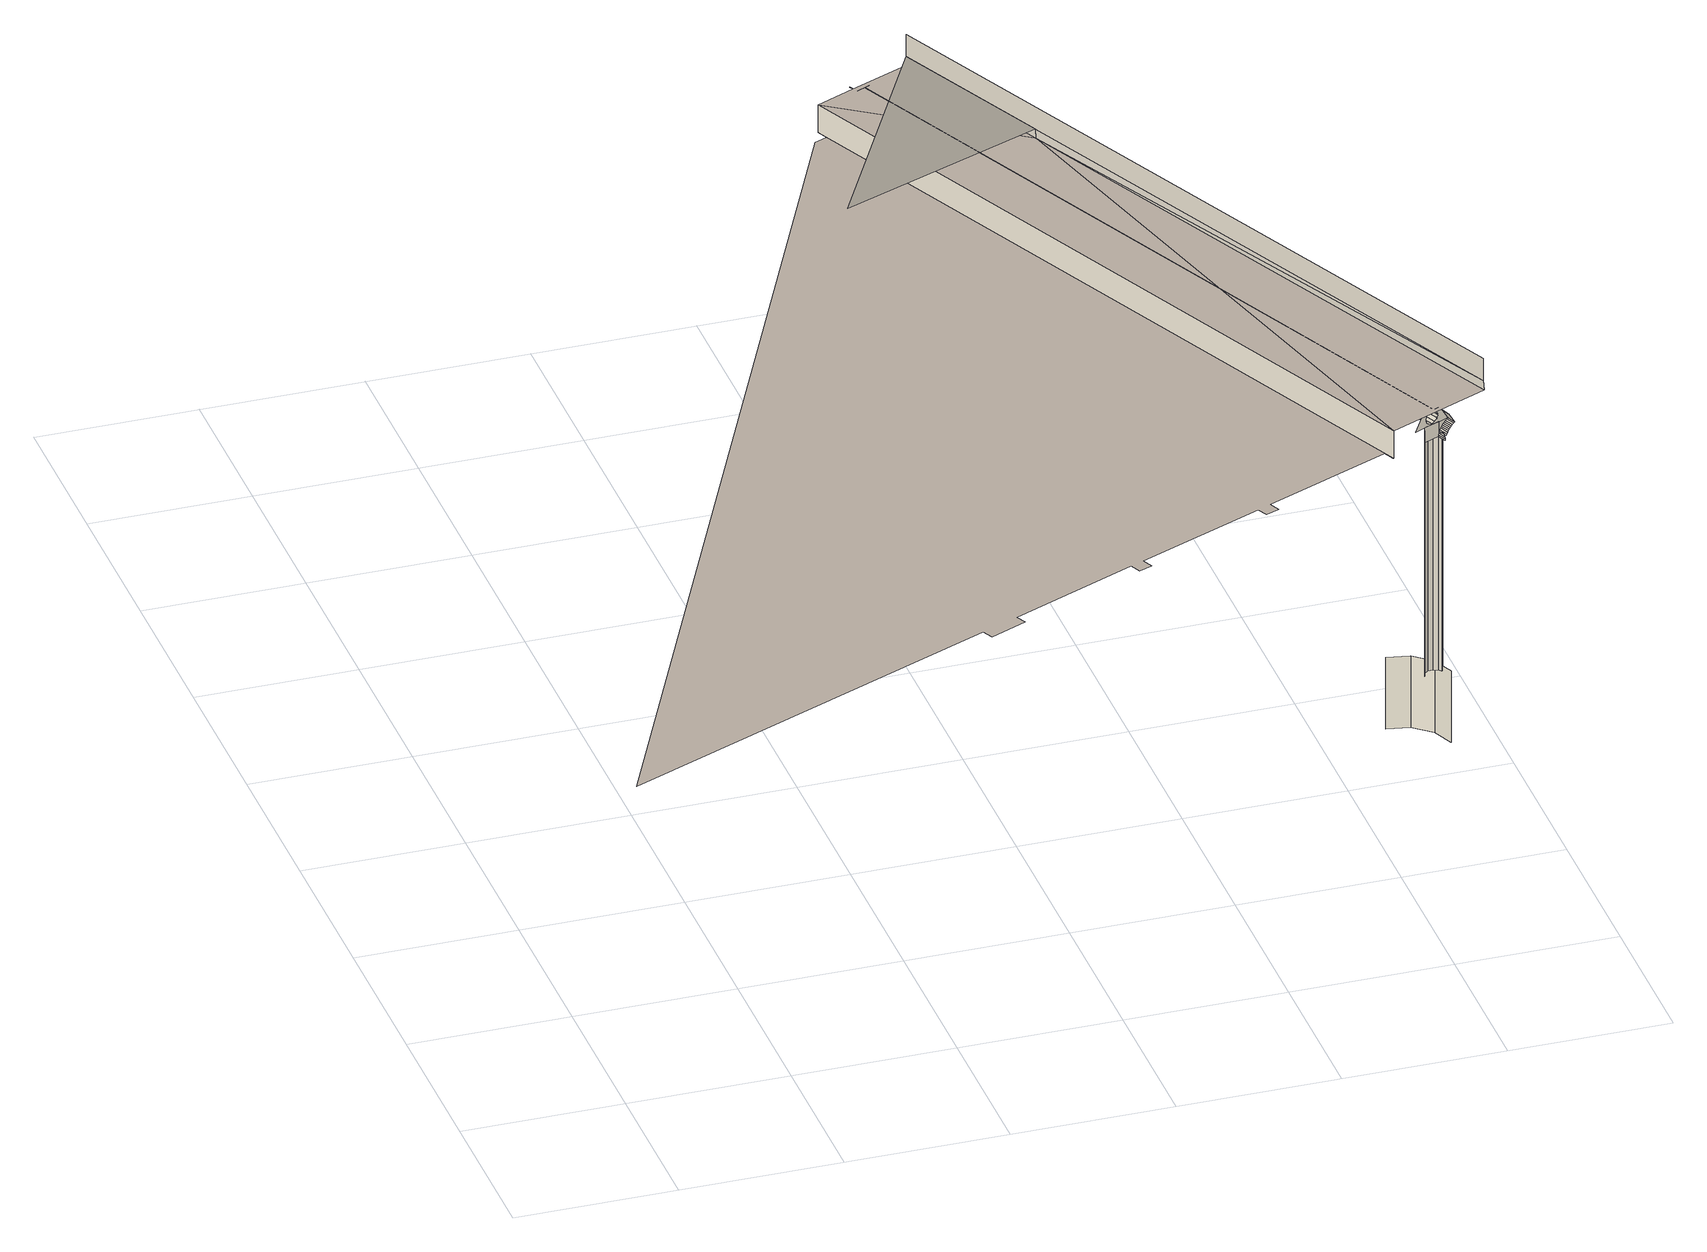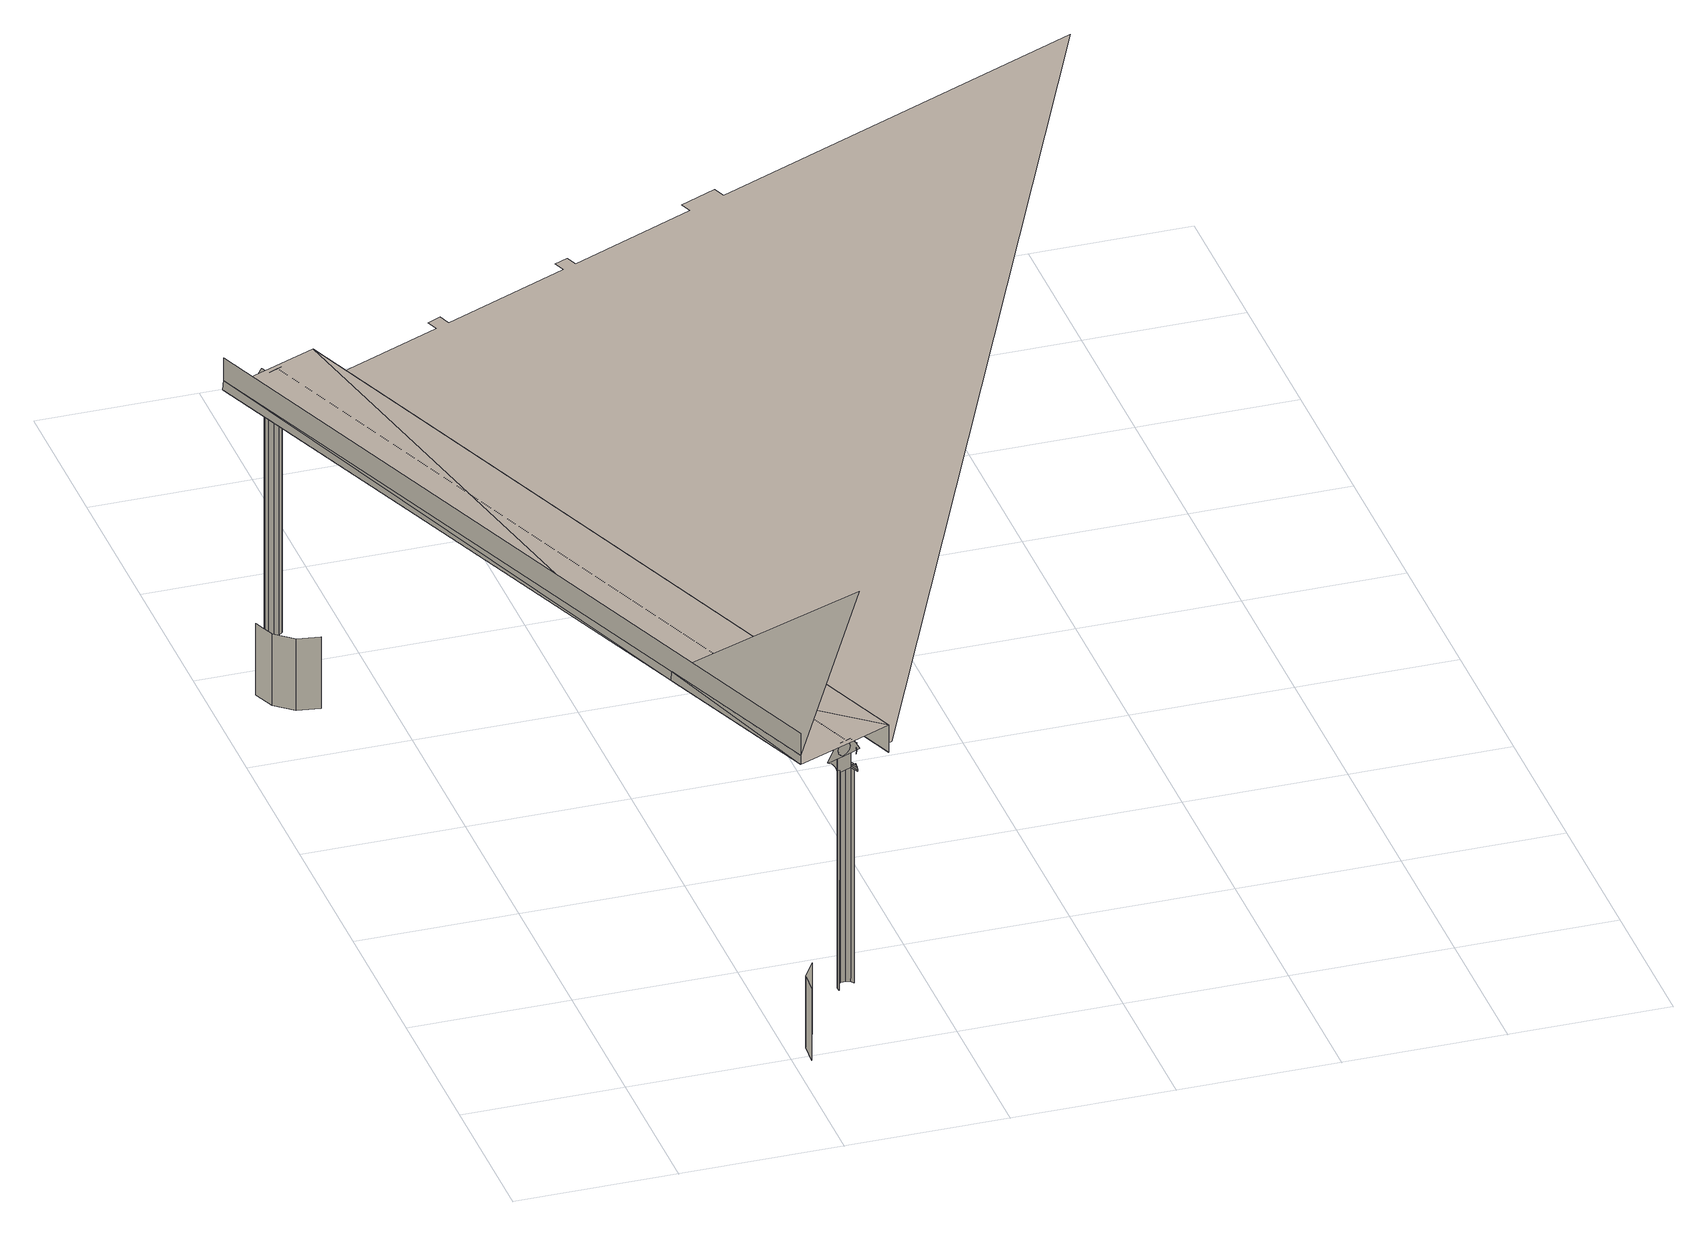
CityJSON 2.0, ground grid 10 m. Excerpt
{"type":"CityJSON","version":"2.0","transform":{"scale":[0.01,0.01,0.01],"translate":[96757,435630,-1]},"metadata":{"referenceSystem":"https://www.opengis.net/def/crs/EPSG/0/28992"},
"CityObjects":{
"bridge1":{"type":"Bridge","attributes":{"name":"Van Brienenoordbrug"},"children":["bridge1-1","bridge1-2","bridge1-3","bridge1-4","bridge1-5","bridge1-6","bridge1-7","bridge1-8","bridge1-9","bridge1-10","bridge1-11","bridge1-12","bridge1-13","bridge1-14","bridge1-15","bridge1-16","bridge1-17","bridge1-18","bridge1-19","bridge1-20","bridge1-21","bridge1-22","bridge1-23","bridge1-24","bridge1-25","bridge1-26","bridge1-27","bridge1-28","bridge1-29","bridge1-30","bridge1-31","bridge1-32","bridge1-33","bridge1-34","bridge1-35","bridge1-36","bridge1-37","bridge1-38","bridge1-39","bridge1-40","bridge1-41","bridge1-42","bridge1-43","bridge1-44","bridge1-45","bridge1-46","bridge1-47","bridge1-48","bridge1-49","bridge1-50","bridge1-51","bridge1-52","bridge1-53","bridge1-54","bridge1-55","bridge1-56","bridge1-57","bridge1-58","bridge1-59","bridge1-60","bridge1-61","bridge1-62","bridge1-63","bridge1-64","bridge1-65","bridge1-66","bridge1-67","bridge1-68","bridge1-69","bridge1-70","bridge1-71","bridge1-72","bridge1-73","bridge1-74","bridge1-75","bridge1-76","bridge1-77","bridge1-78","bridge1-79","bridge1-80","bridge1-81","bridge1-82","bridge1-83","bridge1-84","bridge1-85","bridge1-86","bridge1-87","bridge1-88","bridge1-89"],"geometry":[{"type":"MultiSurface","lod":"2","boundaries":[[[0,1,2,3,4,5,6,7,8,9,10,11,12,13,14,15,16,17,18,19]],[[5,4,20,21]],[[22,23,24]],[[20,25,26,27]],[[28,29,30,31]],[[32,28,31,33]],[[21,20,27,34]],[[35,36,37,38]],[[21,34,39]],[[36,40,41,37]],[[42,43,44,41,40]]],"semantics":{"surfaces":[{"type":"OuterCeilingSurface"},{"type":"WallSurface"},{"type":"OuterFloorSurface"}],"values":[0,1,2,0,1,1,0,1,0,1,1]}}]},
"bridge1-1":{"type":"BridgeInstallation","parents":["bridge1"],"geometry":[{"type":"MultiSurface","lod":"2","boundaries":[[[45,46,47,48]]]}]},
"bridge1-2":{"type":"BridgeInstallation","parents":["bridge1"],"geometry":[{"type":"MultiSurface","lod":"2","boundaries":[[[49,50,46,45]]]}]},
"bridge1-3":{"type":"BridgeInstallation","parents":["bridge1"],"geometry":[{"type":"MultiSurface","lod":"2","boundaries":[[[51,46,50,52]]]}]},
"bridge1-4":{"type":"BridgeInstallation","parents":["bridge1"],"geometry":[{"type":"MultiSurface","lod":"2","boundaries":[[[53,54,50,46,47,55]]]}]},
"bridge1-5":{"type":"BridgeInstallation","parents":["bridge1"],"geometry":[{"type":"MultiSurface","lod":"2","boundaries":[[[56,54,50,49,57,58]]]}]},
"bridge1-6":{"type":"BridgeInstallation","parents":["bridge1"],"geometry":[{"type":"MultiSurface","lod":"2","boundaries":[[[59,56,58,60]]]}]},
"bridge1-7":{"type":"BridgeInstallation","parents":["bridge1"],"geometry":[{"type":"MultiSurface","lod":"2","boundaries":[[[52,50,54,56]]]}]},
"bridge1-8":{"type":"BridgeInstallation","parents":["bridge1"],"geometry":[{"type":"MultiSurface","lod":"2","boundaries":[[[61,62,63]]]}]},
"bridge1-9":{"type":"BridgeInstallation","parents":["bridge1"],"geometry":[{"type":"MultiSurface","lod":"2","boundaries":[[[62,64,25,65,63]]]}]},
"bridge1-10":{"type":"BridgeInstallation","parents":["bridge1"],"geometry":[{"type":"MultiSurface","lod":"2","boundaries":[[[66,67,68,69]]]}]},
"bridge1-11":{"type":"BridgeInstallation","parents":["bridge1"],"geometry":[{"type":"MultiSurface","lod":"2","boundaries":[[[66,70,67]]]}]},
"bridge1-12":{"type":"BridgeInstallation","parents":["bridge1"],"geometry":[{"type":"MultiSurface","lod":"2","boundaries":[[[71,72,56,54,53,73,74]]]}]},
"bridge1-13":{"type":"BridgeInstallation","parents":["bridge1"],"geometry":[{"type":"MultiSurface","lod":"2","boundaries":[[[74,73,75,76]]]}]},
"bridge1-14":{"type":"BridgeInstallation","parents":["bridge1"],"geometry":[{"type":"MultiSurface","lod":"2","boundaries":[[[72,71,77,78,79,80,81,82,83]]]}]},
"bridge1-15":{"type":"BridgeInstallation","parents":["bridge1"],"geometry":[{"type":"MultiSurface","lod":"2","boundaries":[[[84,85,86,87,88,89,90,91,92,93,94,95]]]}]},
"bridge1-16":{"type":"BridgeInstallation","parents":["bridge1"],"geometry":[{"type":"MultiSurface","lod":"2","boundaries":[[[72,83,82,81,80,96,97,98,99,100,101,102],[85,84,95,94,93,92,91,90,89,88,87,86]]]}]},
"bridge1-17":{"type":"BridgeInstallation","parents":["bridge1"],"geometry":[{"type":"MultiSurface","lod":"2","boundaries":[[[83,72,56,59,103,104,105,80,81,82]]]}]},
"bridge1-18":{"type":"BridgeInstallation","parents":["bridge1"],"geometry":[{"type":"MultiSurface","lod":"2","boundaries":[[[106,79,78,77,71,74,76,107]]]}]},
"bridge1-19":{"type":"BridgeInstallation","parents":["bridge1"],"geometry":[{"type":"MultiSurface","lod":"2","boundaries":[[[76,75,108,107]]]}]},
"bridge1-20":{"type":"BridgeInstallation","parents":["bridge1"],"geometry":[{"type":"MultiSurface","lod":"2","boundaries":[[[109,110,105,80,79,106,107,108]]]}]},
"bridge1-21":{"type":"BridgeInstallation","parents":["bridge1"],"geometry":[{"type":"MultiSurface","lod":"2","boundaries":[[[111,105,110,112]]]}]},
"bridge1-22":{"type":"BridgeInstallation","parents":["bridge1"],"geometry":[{"type":"MultiSurface","lod":"2","boundaries":[[[113,114,115,112,110,109]]]}]},
"bridge1-23":{"type":"BridgeInstallation","parents":["bridge1"],"geometry":[{"type":"MultiSurface","lod":"2","boundaries":[[[111,112,115,116]]]}]},
"bridge1-24":{"type":"BridgeInstallation","parents":["bridge1"],"geometry":[{"type":"MultiSurface","lod":"2","boundaries":[[[97,79,80,96]]]}]},
"bridge1-25":{"type":"BridgeInstallation","parents":["bridge1"],"geometry":[{"type":"MultiSurface","lod":"2","boundaries":[[[96,80,105,111,116,117,118,119,120,121,122,123,124,97]]]}]},
"bridge1-26":{"type":"BridgeInstallation","parents":["bridge1"],"geometry":[{"type":"MultiSurface","lod":"2","boundaries":[[[125,88,89,126]]]}]},
"bridge1-27":{"type":"BridgeInstallation","parents":["bridge1"],"geometry":[{"type":"MultiSurface","lod":"2","boundaries":[[[126,89,90,127,128]]]}]},
"bridge1-28":{"type":"BridgeInstallation","parents":["bridge1"],"geometry":[{"type":"MultiSurface","lod":"2","boundaries":[[[129,87,88,125]]]}]},
"bridge1-29":{"type":"BridgeInstallation","parents":["bridge1"],"geometry":[{"type":"MultiSurface","lod":"2","boundaries":[[[127,90,91,130]]]}]},
"bridge1-30":{"type":"BridgeInstallation","parents":["bridge1"],"geometry":[{"type":"MultiSurface","lod":"2","boundaries":[[[131,86,87,129]]]}]},
"bridge1-31":{"type":"BridgeInstallation","parents":["bridge1"],"geometry":[{"type":"MultiSurface","lod":"2","boundaries":[[[130,91,92,132]]]}]},
"bridge1-32":{"type":"BridgeInstallation","parents":["bridge1"],"geometry":[{"type":"MultiSurface","lod":"2","boundaries":[[[133,85,86,131]]]}]},
"bridge1-33":{"type":"BridgeInstallation","parents":["bridge1"],"geometry":[{"type":"MultiSurface","lod":"2","boundaries":[[[132,92,93,134]]]}]},
"bridge1-34":{"type":"BridgeInstallation","parents":["bridge1"],"geometry":[{"type":"MultiSurface","lod":"2","boundaries":[[[135,84,85,133]]]}]},
"bridge1-35":{"type":"BridgeInstallation","parents":["bridge1"],"geometry":[{"type":"MultiSurface","lod":"2","boundaries":[[[134,93,94,136]]]}]},
"bridge1-36":{"type":"BridgeInstallation","parents":["bridge1"],"geometry":[{"type":"MultiSurface","lod":"2","boundaries":[[[137,95,84,135,138]]]}]},
"bridge1-37":{"type":"BridgeInstallation","parents":["bridge1"],"geometry":[{"type":"MultiSurface","lod":"2","boundaries":[[[136,94,95,137]]]}]},
"bridge1-38":{"type":"BridgeInstallation","parents":["bridge1"],"geometry":[{"type":"MultiSurface","lod":"2","boundaries":[[[24,26,22]]]}]},
"bridge1-39":{"type":"BridgeInstallation","parents":["bridge1"],"geometry":[{"type":"MultiSurface","lod":"2","boundaries":[[[26,24,139]]]}]},
"bridge1-40":{"type":"BridgeInstallation","parents":["bridge1"],"geometry":[{"type":"MultiSurface","lod":"2","boundaries":[[[26,139,27]]]}]},
"bridge1-41":{"type":"BridgeInstallation","parents":["bridge1"],"geometry":[{"type":"MultiSurface","lod":"2","boundaries":[[[140,141,142,143]]]}]},
"bridge1-42":{"type":"BridgeInstallation","parents":["bridge1"],"geometry":[{"type":"MultiSurface","lod":"2","boundaries":[[[144,142,141,145]]]}]},
"bridge1-43":{"type":"BridgeInstallation","parents":["bridge1"]},
"bridge1-44":{"type":"BridgeInstallation","parents":["bridge1"],"geometry":[{"type":"MultiSurface","lod":"2","boundaries":[[[125,146,147,129]]]}]},
"bridge1-45":{"type":"BridgeInstallation","parents":["bridge1"],"geometry":[{"type":"MultiSurface","lod":"2","boundaries":[[[127,130,148]]]}]},
"bridge1-46":{"type":"BridgeInstallation","parents":["bridge1"],"geometry":[{"type":"MultiSurface","lod":"2","boundaries":[[[145,141,149,150]]]}]},
"bridge1-47":{"type":"BridgeInstallation","parents":["bridge1"],"geometry":[{"type":"MultiSurface","lod":"2","boundaries":[[[151,149,141,140]]]}]},
"bridge1-48":{"type":"BridgeInstallation","parents":["bridge1"],"geometry":[{"type":"MultiSurface","lod":"2","boundaries":[[[148,130,132,152]]]}]},
"bridge1-49":{"type":"BridgeInstallation","parents":["bridge1"],"geometry":[{"type":"MultiSurface","lod":"2","boundaries":[[[153,154,155,156,157,158,159,160]]]}]},
"bridge1-50":{"type":"BridgeInstallation","parents":["bridge1"],"geometry":[{"type":"MultiSurface","lod":"2","boundaries":[[[154,153,161,162]]]}]},
"bridge1-51":{"type":"BridgeInstallation","parents":["bridge1"],"geometry":[{"type":"MultiSurface","lod":"2","boundaries":[[[163,154,164,165,149,141,142,153,166,167,149,168]]]}]},
"bridge1-52":{"type":"BridgeInstallation","parents":["bridge1"],"geometry":[{"type":"MultiSurface","lod":"2","boundaries":[[[163,154,162,161,153,166,169,170,171,147,146,172,128,127,130,132,134,136,137,138,173,174,171,175,176]]]}]},
"bridge1-53":{"type":"BridgeInstallation","parents":["bridge1"],"geometry":[{"type":"MultiSurface","lod":"2","boundaries":[[[154,153,142,141,149,165,164]]]}]},
"bridge1-54":{"type":"BridgeInstallation","parents":["bridge1"],"geometry":[{"type":"MultiSurface","lod":"2","boundaries":[[[143,161,162,177,178,151,140]]]}]},
"bridge1-55":{"type":"BridgeInstallation","parents":["bridge1"],"geometry":[{"type":"MultiSurface","lod":"2","boundaries":[[[178,165,149,151]]]}]},
"bridge1-56":{"type":"BridgeInstallation","parents":["bridge1"],"geometry":[{"type":"MultiSurface","lod":"2","boundaries":[[[150,149,165,179]]]}]},
"bridge1-57":{"type":"BridgeInstallation","parents":["bridge1"],"geometry":[{"type":"MultiSurface","lod":"2","boundaries":[[[152,132,134,180]]]}]},
"bridge1-58":{"type":"BridgeInstallation","parents":["bridge1"],"geometry":[{"type":"MultiSurface","lod":"2","boundaries":[[[133,174,173,135]]]}]},
"bridge1-59":{"type":"BridgeInstallation","parents":["bridge1"],"geometry":[{"type":"MultiSurface","lod":"2","boundaries":[[[180,134,136]]]}]},
"bridge1-60":{"type":"BridgeInstallation","parents":["bridge1"],"geometry":[{"type":"MultiSurface","lod":"2","boundaries":[[[177,164,165,178]]]}]},
"bridge1-61":{"type":"BridgeInstallation","parents":["bridge1"],"geometry":[{"type":"MultiSurface","lod":"2","boundaries":[[[179,165,164,181]]]}]},
"bridge1-62":{"type":"BridgeInstallation","parents":["bridge1"],"geometry":[{"type":"MultiSurface","lod":"2","boundaries":[[[135,173,138]]]}]},
"bridge1-63":{"type":"BridgeInstallation","parents":["bridge1"]},
"bridge1-64":{"type":"BridgeInstallation","parents":["bridge1"]},
"bridge1-65":{"type":"BridgeInstallation","parents":["bridge1"],"geometry":[{"type":"MultiSurface","lod":"2","boundaries":[[[177,162,154,164]]]}]},
"bridge1-66":{"type":"BridgeInstallation","parents":["bridge1"],"geometry":[{"type":"MultiSurface","lod":"2","boundaries":[[[156,182,183,184,157]]]}]},
"bridge1-67":{"type":"BridgeInstallation","parents":["bridge1"],"geometry":[{"type":"MultiSurface","lod":"2","boundaries":[[[185,186,155]]]}]},
"bridge1-68":{"type":"BridgeInstallation","parents":["bridge1"],"geometry":[{"type":"MultiSurface","lod":"2","boundaries":[[[186,187,188,182,156,155]]]}]},
"bridge1-69":{"type":"BridgeInstallation","parents":["bridge1"],"geometry":[{"type":"MultiSurface","lod":"2","boundaries":[[[181,164,154,155,186,189,190,191]]]}]},
"bridge1-70":{"type":"BridgeInstallation","parents":["bridge1"],"geometry":[{"type":"MultiSurface","lod":"2","boundaries":[[[192,189,186,185]]]}]},
"bridge1-71":{"type":"BridgeInstallation","parents":["bridge1"],"geometry":[{"type":"MultiSurface","lod":"2","boundaries":[[[189,193,187,186]]]}]},
"bridge1-72":{"type":"BridgeInstallation","parents":["bridge1"],"geometry":[{"type":"MultiSurface","lod":"2","boundaries":[[[193,189,190,194]]]}]},
"bridge1-73":{"type":"BridgeInstallation","parents":["bridge1"],"geometry":[{"type":"MultiSurface","lod":"2","boundaries":[[[191,190,194,42,195]]]}]},
"bridge1-74":{"type":"BridgeInstallation","parents":["bridge1"],"geometry":[{"type":"MultiSurface","lod":"2","boundaries":[[[196,193,194,190,189,192,197,198]]]}]},
"bridge1-75":{"type":"BridgeInstallation","parents":["bridge1"],"geometry":[{"type":"MultiSurface","lod":"2","boundaries":[[[176,175,199,200]]]}]},
"bridge1-76":{"type":"BridgeInstallation","parents":["bridge1"],"geometry":[{"type":"MultiSurface","lod":"2","boundaries":[[[201,198,197,202]]]}]},
"bridge1-77":{"type":"BridgeInstallation","parents":["bridge1"],"geometry":[{"type":"MultiSurface","lod":"2","boundaries":[[[203,201,202,204]]]}]},
"bridge1-78":{"type":"BridgeInstallation","parents":["bridge1"],"geometry":[{"type":"MultiSurface","lod":"2","boundaries":[[[205,203,204,206]]]}]},
"bridge1-79":{"type":"BridgeInstallation","parents":["bridge1"],"geometry":[{"type":"MultiSurface","lod":"2","boundaries":[[[207,205,206,208]]]}]},
"bridge1-80":{"type":"BridgeInstallation","parents":["bridge1"],"geometry":[{"type":"MultiSurface","lod":"2","boundaries":[[[185,155,154,163,209,210,211,208,206,204,202,197,192]]]}]},
"bridge1-81":{"type":"BridgeInstallation","parents":["bridge1"],"geometry":[{"type":"MultiSurface","lod":"2","boundaries":[[[212,213,214,24,22]]]}]},
"bridge1-82":{"type":"BridgeInstallation","parents":["bridge1"],"geometry":[{"type":"MultiSurface","lod":"2","boundaries":[[[215,207,208,211]]]}]},
"bridge1-83":{"type":"BridgeInstallation","parents":["bridge1"],"geometry":[{"type":"MultiSurface","lod":"2","boundaries":[[[163,176,200,216]]]}]},
"bridge1-84":{"type":"BridgeInstallation","parents":["bridge1"],"geometry":[{"type":"MultiSurface","lod":"2","boundaries":[[[217,215,211,210]]]}]},
"bridge1-85":{"type":"BridgeInstallation","parents":["bridge1"],"geometry":[{"type":"MultiSurface","lod":"2","boundaries":[[[218,217,210,209]]]}]},
"bridge1-86":{"type":"BridgeInstallation","parents":["bridge1"],"geometry":[{"type":"MultiSurface","lod":"2","boundaries":[[[216,218,209,163]]]}]},
"bridge1-87":{"type":"BridgeInstallation","parents":["bridge1"],"geometry":[{"type":"MultiSurface","lod":"2","boundaries":[[[139,24,214]]]}]},
"bridge1-88":{"type":"BridgeInstallation","parents":["bridge1"],"geometry":[{"type":"MultiSurface","lod":"2","boundaries":[[[139,214,39]]]}]},
"bridge1-89":{"type":"BridgeInstallation","parents":["bridge1"],"geometry":[{"type":"MultiSurface","lod":"2","boundaries":[[[39,34,139]]]}]}
},
"vertices":[
[79,36,2126],[3323,6780,1912],[3402,6814,1912],[3373,6883,1909],[3373,6884,1909],[5343,2206,2079],[5341,2206,2079],[5311,2276,2077],[4509,1932,2084],[4539,1862,2087],[4455,1826,2088],[4425,1896,2085],[3622,1553,2093],[3652,1483,2095],[3568,1447,2096],[3538,1517,2094],[2736,1173,2101],[2766,1103,2104],[2535,1004,2106],[2505,1075,2103],[3373,6884,2094],[5343,2206,2263],[3988,7144,2154],[3137,5594,2195],[4432,6099,2193],[3619,6988,2094],[3988,7144,2094],[4431,6100,2132],[3878,6896,504],[3799,6772,504],[3799,6772,23],[3878,6896,23],[3889,7042,504],[3889,7042,23],[4434,6093,2132],[5402,2543,528],[5546,2515,528],[5546,2515,46],[5402,2543,46],[5975,2477,2263],[5659,2422,528],[5659,2422,46],[5687,2354,528],[5715,2286,528],[5715,2286,46],
[3605,6993,1930],[3612,6975,1930],[3611,6977,1931],[3606,6983,1935],
[3603,7006,1920],[3621,6964,1920],
[3621,6955,1930],[3624,6957,1920],
[3626,6958,455],[3626,6958,1913],[3611,6977,455],
[3627,6958,1910],[3602,7014,1912],[3603,7014,1910],
[3629,6959,1899],[3604,7015,1899],
[3608,7016,2094],[3607,7016,2094],[3614,7001,2094],
[3606,7015,2093],[3627,6972,2094],
[3609,7017,2043],[3609,7016,2043],[3613,7018,2066],[3613,7020,2066],
[3615,7019,2023],
[3650,6948,1997],[3627,6958,1997],[3655,6946,455],[3655,6946,1997],
[3686,6951,455],[3686,6951,1997],
[3653,6949,1997],[3684,6953,1997],[3712,6973,1997],[3723,6999,1997],[3720,6998,1997],[3719,6997,1997],[3629,6959,1997],
[3709,6993,2072],[3693,6986,2088],[3672,6977,2093],[3651,6968,2086],[3637,6962,2068],[3632,6960,2045],[3639,6963,2022],[3656,6970,2007],[3677,6979,2002],[3698,6988,2009],[3712,6994,2027],[3716,6996,2050],
[3765,7017,1997],[3787,7026,1997],[3744,7008,2070],[3719,6997,2094],[3632,6960,2094],[3604,6948,2070],[3563,6930,1997],
[3719,6997,1899],[3721,6998,1910],[3723,6999,1917],
[3712,6972,1997],[3711,6970,1997],
[3711,6970,455],
[3723,6999,455],[3723,6999,1918],
[3724,6999,1920],[3723,7002,1920],
[3719,7031,455],[3718,7031,1938],[3721,7016,1930],
[3727,7001,1930],
[3731,7003,1939],[3736,7005,1948],[3742,7007,1957],[3748,7010,1965],[3755,7013,1973],[3762,7016,1980],[3770,7019,1986],[3778,7023,1992],
[5582,2340,2236],[5578,2338,2213],
[5585,2340,2190],[5583,2339,2197],
[5597,2347,2254],
[5602,2347,2175],
[5617,2356,2261],
[5623,2356,2170],
[5639,2365,2256],
[5643,2365,2177],
[5655,2371,2240],
[5658,2371,2195],
[5662,2373,2218],[5662,2373,2219],
[4433,6099,2132],
[5582,2366,2167],[5582,2366,2164],[5571,2337,2164],[5571,2337,2167],
[5571,2337,490],[5582,2366,490],
[5583,2339,2236],[5597,2345,2254],
[5602,2346,2175],
[5607,2386,2164],[5607,2386,490],
[5607,2386,2167],
[5623,2355,2170],
[5571,2334,2164],[5670,2376,2164],[5670,2376,2085],[5667,2375,2076],[5665,2375,2066],[5575,2336,2066],[5573,2335,2076],[5571,2334,2085],
[5571,2334,2167],[5670,2376,2167],
[5733,2404,2164],[5668,2379,2164],[5638,2390,2164],[5509,2307,2164],[5582,2367,2164],[5638,2391,2164],
[5551,2325,2237],[5578,2337,2261],[5618,2354,2261],[5579,2337,2213],[5655,2370,2240],[5639,2363,2256],[5665,2375,2261],[5690,2386,2237],
[5668,2379,2167],[5638,2390,2167],
[5638,2390,490],
[5644,2364,2177],
[5668,2379,490],
[5691,2321,2076],[5690,2319,2070],[5690,2319,2066],
[5670,2377,2087],[5671,2375,2087],
[5691,2328,2087],[5692,2323,2081],
[5680,2363,2097],[5683,2360,2099],[5683,2360,490],
[5673,2378,2097],
[5689,2342,2097],
[5687,2354,2103],
[5687,2354,490],
[5698,2322,2097],[5678,2380,2106],[5702,2324,2106],
[5690,2319,2261],[5715,2329,2237],
[5707,2326,2115],[5682,2382,2115],
[5712,2328,2124],[5688,2384,2124],
[5718,2331,2132],[5694,2387,2132],
[5725,2334,2140],[5701,2390,2140],
[5724,2400,2159],[5716,2397,2153],[5708,2393,2147],
[3988,7144,2304],[5971,2476,2477],[5971,2476,2327],
[5732,2337,2147],
[5757,2348,2164],
[5740,2341,2153],
[5749,2344,2159]
]}
